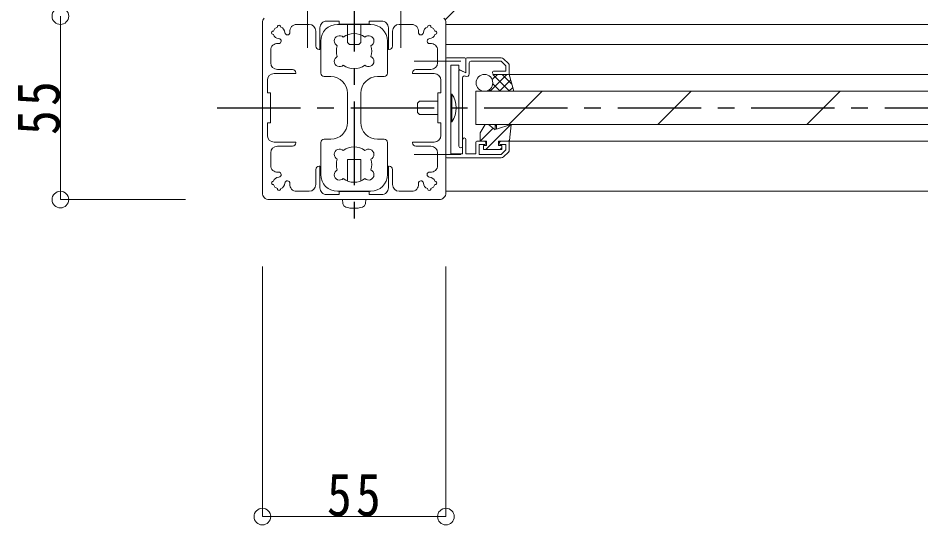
# Model space of a CAD drawing. Units: millimetres at full size, sheet at 1:5. Extents: x -1050 to 1050, y -742 to 742.
# Drawn here: x -252.7 to 17.8, y -376.8 to -224.9 of the extents above; entities that cross this region are included whole.
import ezdxf

# ---------------------------------------------------------------- set-up
doc = ezdxf.new("R2010")
doc.units = ezdxf.units.MM
doc.header["$LTSCALE"] = 5
doc.linetypes.add('CHAIN1', pattern=[8, 5, -1, 1, -1])
doc.layers.add('0-0_通り芯', color=7, linetype='CHAIN1')
for name, color, linetype, lineweight in [('0-3_寸法', 54, 'Continuous', 20), ('0-4_手摺部材', 92, 'Continuous', 20), ('0-7_ガラス', 6, 'Continuous', 20), ('0-8_その他', 11, 'Continuous', 20), ('0-9_文字', 3, 'Continuous', 20), ('0-A_支柱', 6, 'Continuous', 20), ('0-B_足元', 4, 'Continuous', 20)]:
    doc.layers.add(name, color=color, linetype=linetype, lineweight=lineweight)
doc.styles.add('ＭＳ ゴシック', font='')
doc.styles.get('ＭＳ ゴシック').set_extended_font_data('MS Gothic')

# ---------------------------------------------------------------- blocks, each defined once
blk = doc.blocks.new('dimension_origin')
at = {"color": 0, "linetype": 'Continuous', "lineweight": -2}
blk.add_circle((0, 0), 1.25, dxfattribs=at)

msp = doc.modelspace()

# ---------------------------------------------------------------- linework, layer by layer
at = {"layer": '0-0_通り芯'}
for p, q in [((-151.98, -49.933), (-151.98, -287.548)), ((-193.018, -251.793), (909.011, -251.793))]:
    msp.add_line(p, q, dxfattribs=at)
at = {"layer": '0-3_寸法'}
for p, q in [((-240, -279.293), (-240, -224.293)), ((-202.5, -279.293), (-240, -279.293)), ((-179.48, -299.293), (-179.48, -374.293)), ((-124.48, -299.293), (-124.48, -374.293)), ((-179.48, -374.293), (-124.48, -374.293))]:
    msp.add_line(p, q, dxfattribs=at)
at = {"layer": '0-4_手摺部材', "linetype": 'CHAIN1'}
for p, q in [((-165.98, -233.842), (-165.98, -219.822)), ((-137.98, -233.842), (-137.98, -219.822)), ((-134.029, -237.793), (-120.009, -237.793)), ((-134.029, -265.793), (-120.009, -265.793))]:
    msp.add_line(p, q, dxfattribs=at)
at = {"layer": '0-4_手摺部材'}
for p, q in [((-153.98, -232.193), (-153.98, -226.693)), ((-149.98, -226.693), (-149.98, -232.193)), ((-124.48, -226.793), (98.02, -226.793)), ((-153.98, -232.193), (-153.38, -232.793)), ((-149.98, -232.193), (-150.58, -232.793)), ((-150.58, -232.793), (-153.38, -232.793)), ((-124.48, -232.793), (98.02, -232.793)), ((-124.48, -237.093), (-124.48, -266.493)), ((-118.78, -236.793), (-124.18, -236.793)), ((-118.48, -237.093), (-118.48, -241.293)), ((-118.48, -237.093), (-118.48, -240.984)), ((-107.894, -236.793), (-118.18, -236.793)), ((-107.894, -237.793), (-116.98, -237.793)), ((-106.48, -239.207), (-107.894, -237.793)), ((-105.773, -238.5), (-107.187, -237.086)), ((-122.98, -239.043), (-122.98, -265.593)), ((-120.58, -239.043), (-122.98, -239.043)), ((-120.58, -239.043), (-120.58, -240.223)), ((-120.58, -240.61), (-120.58, -263.243)), ((-118.762, -241.167), (-120.462, -240.406)), ((-118.48, -241.293), (-120.294, -240.429)), ((-117.48, -238.293), (-117.48, -241.61)), ((-106.48, -240.793), (-106.48, -239.207)), ((-105.48, -241.493), (-105.48, -239.207)), ((-119.48, -242.716), (-119.48, -263.243)), ((-118.624, -242.332), (-118.765, -242.265)), ((-110.48, -241.293), (-110.48, -241.093)), ((-106.48, -240.793), (-110.18, -240.793)), ((-105.78, -241.793), (-109.98, -241.793)), ((98.02, -241.793), (-105.48, -241.793)), ((-122.98, -247.643), (-122.98, -255.943)), ((-122.68, -247.643), (-122.98, -247.643)), ((-122.68, -247.643), (-122.68, -255.943)), ((-132.38, -249.793), (-132.98, -250.393)), ((-132.98, -253.193), (-132.98, -250.393)), ((-132.38, -249.793), (-126.88, -249.793)), ((-132.38, -253.793), (-132.98, -253.193)), ((-126.88, -253.793), (-132.38, -253.793)), ((-122.68, -255.943), (-122.98, -255.943)), ((-119.48, -261.293), (-119.48, -265.593)), ((-118.48, -261.293), (-118.48, -265.593)), ((-115.48, -265.593), (-115.48, -262.093)), ((-112.98, -261.793), (-115.18, -261.793)), ((-112.48, -262.493), (-112.48, -262.293)), ((-108.48, -262.493), (-108.48, -262.293)), ((-105.78, -261.793), (-107.98, -261.793)), ((98.02, -261.793), (-105.654, -261.793)), ((-105.48, -264.379), (-105.48, -262.093)), ((-112.78, -262.793), (-114.48, -262.793)), ((-114.48, -265.793), (-114.48, -262.793)), ((-106.48, -262.793), (-108.18, -262.793)), ((-107.894, -265.793), (-106.48, -264.379)), ((-107.187, -266.5), (-105.773, -265.086)), ((-106.48, -264.379), (-106.48, -262.793)), ((-107.894, -266.793), (-124.18, -266.793)), ((-119.48, -265.593), (-122.98, -265.593)), ((-115.48, -265.593), (-118.48, -265.593)), ((-107.894, -265.793), (-114.48, -265.793)), ((-124.48, -276.793), (98.02, -276.793))]:
    msp.add_line(p, q, dxfattribs=at)
for centre, radius, start, end in [((-124.18, -237.093), 0.3, 90, 180), ((-118.78, -237.093), 0.3, 0, 90), ((-118.18, -237.093), 0.3, 90, 180), ((-116.98, -238.293), 0.5, 90, 180), ((-107.894, -237.793), 1, 45, 90), ((-120.38, -240.223), 0.2, 180, 245.8858), ((-120.38, -240.61), 0.2, 64.53665, 180), ((-106.48, -239.207), 1, 0, 45), ((-118.98, -242.716), 0.5, 64.53665, 180), ((-118.68, -240.984), 0.2, 245.8858, 360), ((-118.28, -241.61), 0.8, 244.53665, 360), ((-110.18, -241.093), 0.3, 90, 180), ((-109.98, -241.293), 0.5, 180, 270), ((-105.78, -241.493), 0.3, 270, 360), ((-128.654, -251.793), 7.274, 325.21336, 34.78664), ((-118.98, -261.293), 0.5, 0, 180), ((-115.18, -262.093), 0.3, 90, 180), ((-112.98, -262.293), 0.5, 0, 90), ((-107.98, -262.293), 0.5, 90, 180), ((-105.78, -262.093), 0.3, 0, 90), ((-120.03, -263.243), 0.55, 180, 360), ((-112.78, -262.493), 0.3, 270, 360), ((-108.18, -262.493), 0.3, 180, 270), ((-106.48, -264.379), 1, 315, 360), ((-124.18, -266.493), 0.3, 180, 270), ((-107.894, -265.793), 1, 270, 315)]:
    msp.add_arc(centre, radius, start, end, dxfattribs=at)
at = {"layer": '0-7_ガラス'}
for p, q in [((-115.48, -246.793), (-115.48, -256.793)), ((-115.48, -246.793), (98.02, -246.793)), ((-105.63, -256.793), (-95.63, -246.793)), ((-61.006, -256.793), (-51.006, -246.793)), ((-16.382, -256.793), (-6.382, -246.793)), ((98.02, -256.793), (-115.48, -256.793))]:
    msp.add_line(p, q, dxfattribs=at)
at = {"layer": '0-8_その他'}
for p, q in [((-106.237, -241.793), (-111.237, -246.793)), ((-109.065, -241.793), (-110.613, -243.341)), ((-105.408, -246.793), (-110.408, -241.793)), ((-105.042, -243.427), (-108.408, -246.793)), ((-104.711, -244.661), (-107.58, -241.793)), ((-105.48, -241.793), (-104.14, -246.793)), ((-108.237, -246.793), (-110.442, -244.588)), ((-104.444, -245.658), (-105.58, -246.793)), ((-111.065, -246.793), (-111.506, -246.352)), ((-114.23, -259.293), (-112.73, -256.793)), ((-112.73, -256.793), (-111.73, -256.793)), ((-112.516, -264.293), (-105.018, -256.795)), ((-109.73, -258.393), (-111.73, -256.793)), ((-109.73, -257.265), (-109.333, -256.868)), ((-109.73, -256.893), (-109.73, -258.393)), ((-109.43, -256.793), (-109.63, -256.793)), ((-109.33, -258.179), (-105.046, -256.805)), ((-109.33, -256.893), (-109.33, -258.179)), ((-104.899, -256.903), (-105.462, -261.613)), ((-114.23, -259.293), (-114.23, -261.643)), ((-114.199, -261.734), (-110.357, -257.891)), ((-112.28, -261.793), (-114.08, -261.793)), ((-112.28, -263.093), (-112.28, -261.793)), ((-105.661, -261.793), (-108.68, -261.793)), ((-108.68, -263.093), (-108.68, -261.793)), ((-105.773, -261.793), (-105.444, -261.464)), ((-112.28, -263.093), (-113.23, -263.093)), ((-113.23, -263.093), (-113.23, -264.293)), ((-107.73, -264.293), (-113.23, -264.293)), ((-107.73, -263.093), (-108.68, -263.093)), ((-108.273, -264.293), (-107.73, -263.75)), ((-107.73, -263.093), (-107.73, -264.293))]:
    msp.add_line(p, q, dxfattribs=at)
msp.add_circle((-112.924, -244.293), 2.5, dxfattribs=at)
for centre, radius, start, end in [((-109.63, -256.893), 0.1, 90, 180), ((-109.43, -256.893), 0.1, 0, 90), ((-104.999, -256.893), 0.1, 354.28941, 118.15108), ((-114.08, -261.643), 0.15, 180, 270), ((-105.661, -261.593), 0.2, 270, 354.28941)]:
    msp.add_arc(centre, radius, start, end, dxfattribs=at)
at = {"layer": '0-9_文字'}
msp.add_lwpolyline([(-124.674, -225.433), (-86.034, -186.793), (12.716, -186.793)], dxfattribs=at)
at = {"layer": '0-A_支柱'}
for p, q in [((-179.48, -251.793), (-179.48, -226.293)), ((-179.48, -251.793), (-179.48, -226.293)), ((-165.48, -226.793), (-169.254, -226.793)), ((-165.48, -226.793), (-169.254, -226.793)), ((-138.48, -226.793), (-134.706, -226.793)), ((-138.48, -226.793), (-134.706, -226.793)), ((-124.48, -251.793), (-124.48, -226.293)), ((-124.48, -251.793), (-124.48, -226.293)), ((-163.48, -228.793), (-163.48, -233.293)), ((-163.48, -228.793), (-163.48, -233.293)), ((-162.23, -227.793), (-162.23, -234.293)), ((-162.23, -227.793), (-162.23, -234.293)), ((-141.73, -227.793), (-141.73, -234.293)), ((-141.73, -227.793), (-141.73, -234.293)), ((-140.48, -228.793), (-140.48, -233.293)), ((-140.48, -228.793), (-140.48, -233.293)), ((-176.98, -238.293), (-176.98, -234.519)), ((-176.98, -238.293), (-176.98, -234.519)), ((-162.23, -234.293), (-162.48, -234.293)), ((-162.23, -234.293), (-162.48, -234.293)), ((-141.73, -234.293), (-141.48, -234.293)), ((-141.73, -234.293), (-141.48, -234.293)), ((-126.98, -238.293), (-126.98, -234.519)), ((-126.98, -238.293), (-126.98, -234.519)), ((-174.98, -240.293), (-170.48, -240.293)), ((-174.98, -240.293), (-170.48, -240.293)), ((-128.98, -240.293), (-133.48, -240.293)), ((-128.98, -240.293), (-133.48, -240.293)), ((-175.98, -241.543), (-169.48, -241.543)), ((-175.98, -241.543), (-169.48, -241.543)), ((-169.48, -241.543), (-169.48, -241.293)), ((-169.48, -241.543), (-169.48, -241.293)), ((-134.48, -241.543), (-134.48, -241.293)), ((-134.48, -241.543), (-134.48, -241.293)), ((-127.98, -241.543), (-134.48, -241.543)), ((-127.98, -241.543), (-134.48, -241.543)), ((-179.48, -251.793), (-179.48, -277.293)), ((-124.48, -251.793), (-124.48, -277.293)), ((-175.98, -262.043), (-169.48, -262.043)), ((-169.48, -262.043), (-169.48, -262.293)), ((-134.48, -262.043), (-134.48, -262.293)), ((-127.98, -262.043), (-134.48, -262.043)), ((-174.98, -263.293), (-170.48, -263.293)), ((-128.98, -263.293), (-133.48, -263.293)), ((-176.98, -265.293), (-176.98, -269.067)), ((-126.98, -265.293), (-126.98, -269.067)), ((-163.48, -274.793), (-163.48, -270.293)), ((-162.23, -269.293), (-162.48, -269.293)), ((-162.23, -275.793), (-162.23, -269.293)), ((-141.73, -269.293), (-141.48, -269.293)), ((-141.73, -275.793), (-141.73, -269.293)), ((-140.48, -274.793), (-140.48, -270.293)), ((-165.48, -276.793), (-169.254, -276.793)), ((-153.98, -276.793), (-153.98, -276.893)), ((-149.98, -276.893), (-149.98, -276.793)), ((-138.48, -276.793), (-134.706, -276.793)), ((-151.98, -279.293), (-177.48, -279.293)), ((-155.382, -280.412), (-155.48, -279.293)), ((-151.98, -279.293), (-126.48, -279.293)), ((-148.578, -280.412), (-148.48, -279.293))]:
    msp.add_line(p, q, dxfattribs=at)
for points in [[(-151.98, -226.693), (-156.48, -226.693), (-156.48, -225.793), (-160.23, -225.793)], [(-151.98, -226.693), (-156.48, -226.693), (-156.48, -225.793), (-160.23, -225.793)], [(-151.98, -226.693), (-147.48, -226.693), (-147.48, -225.793), (-143.73, -225.793)], [(-151.98, -226.693), (-147.48, -226.693), (-147.48, -225.793), (-143.73, -225.793)], [(-177.08, -251.793), (-177.08, -247.293), (-177.98, -247.293), (-177.98, -243.543)], [(-177.08, -251.793), (-177.08, -247.293), (-177.98, -247.293), (-177.98, -243.543)], [(-126.88, -251.793), (-126.88, -247.293), (-125.98, -247.293), (-125.98, -243.543)], [(-126.88, -251.793), (-126.88, -247.293), (-125.98, -247.293), (-125.98, -243.543)], [(-177.08, -251.793), (-177.08, -256.293), (-177.98, -256.293), (-177.98, -260.043)], [(-126.88, -251.793), (-126.88, -256.293), (-125.98, -256.293), (-125.98, -260.043)], [(-149.98, -273.701), (-149.98, -267.293), (-153.98, -267.293), (-153.98, -273.701)], [(-151.98, -276.893), (-156.48, -276.893), (-156.48, -277.793), (-160.23, -277.793)], [(-151.98, -276.893), (-147.48, -276.893), (-147.48, -277.793), (-143.73, -277.793)]]:
    msp.add_lwpolyline(points, dxfattribs=at)
for centre, radius, start, end in [((-177.48, -226.293), 2, 135.00001, 180), ((-177.48, -226.293), 2, 135.00001, 180), ((-174.48, -227.543), 0.5, 351.78674, 188.21321), ((-174.48, -227.543), 0.5, 351.78674, 188.21321), ((-169.254, -228.793), 2, 89.99998, 185.46501), ((-169.254, -228.793), 2, 89.99998, 185.46501), ((-165.48, -228.793), 2, 0.00002, 90), ((-165.48, -228.793), 2, 0.00002, 90), ((-160.23, -227.793), 2, 89.99998, 180.00002), ((-160.23, -227.793), 2, 89.99998, 180.00002), ((-143.73, -227.793), 2, 359.99998, 90.00002), ((-143.73, -227.793), 2, 359.99998, 90.00002), ((-138.48, -228.793), 2, 90, 179.99998), ((-138.48, -228.793), 2, 90, 179.99998), ((-134.706, -228.793), 2, 354.53499, 90.00002), ((-134.706, -228.793), 2, 354.53499, 90.00002), ((-129.48, -227.543), 0.5, 351.78679, 188.21326), ((-129.48, -227.543), 0.5, 351.78679, 188.21326), ((-126.48, -226.293), 2, 0, 44.99999), ((-126.48, -226.293), 2, 0, 44.99999), ((-176.23, -229.293), 0.5, 81.78679, 278.21321), ((-176.23, -229.293), 0.5, 81.78679, 278.21321), ((-174.48, -229.293), 1.75, 135, 163.57358), ((-174.48, -229.293), 1.75, 135, 163.57358), ((-174.48, -229.293), 1.75, 196.42642, 267.5424), ((-174.48, -229.293), 1.75, 196.42642, 267.5424), ((-174.48, -229.293), 1.75, 106.42643, 135), ((-174.48, -229.293), 1.75, 106.42643, 135), ((-174.48, -229.293), 1.75, 2.45761, 73.57357), ((-174.48, -229.293), 1.75, 2.45761, 73.57357), ((-171.982, -229.186), 0.75, 182.4576, 2.45754), ((-171.982, -229.186), 0.75, 182.4576, 2.45754), ((-174.48, -229.293), 3.25, 2.45759, 5.46502), ((-174.48, -229.293), 3.25, 2.45759, 5.46502), ((-131.978, -229.186), 0.75, 177.54246, 357.5424), ((-131.978, -229.186), 0.75, 177.54246, 357.5424), ((-129.48, -229.293), 3.25, 174.53498, 177.54241), ((-129.48, -229.293), 3.25, 174.53498, 177.54241), ((-129.48, -229.293), 1.75, 106.42643, 177.54239), ((-129.48, -229.293), 1.75, 106.42643, 177.54239), ((-129.48, -229.293), 1.75, 272.4576, 343.57358), ((-129.48, -229.293), 1.75, 272.4576, 343.57358), ((-129.48, -229.293), 1.75, 45, 73.57357), ((-129.48, -229.293), 1.75, 45, 73.57357), ((-129.48, -229.293), 1.75, 16.42642, 45), ((-129.48, -229.293), 1.75, 16.42642, 45), ((-127.73, -229.293), 0.5, 261.78679, 98.21321), ((-127.73, -229.293), 0.5, 261.78679, 98.21321), ((-174.98, -234.519), 2, 84.53498, 180), ((-174.98, -234.519), 2, 84.53498, 180), ((-174.48, -229.293), 3.25, 264.53498, 267.5424), ((-174.48, -229.293), 3.25, 264.53498, 267.5424), ((-174.587, -231.791), 0.75, 267.5424, 87.5424), ((-174.587, -231.791), 0.75, 267.5424, 87.5424), ((-129.373, -231.791), 0.75, 92.4576, 272.4576), ((-129.373, -231.791), 0.75, 92.4576, 272.4576), ((-129.48, -229.293), 3.25, 272.4576, 275.46502), ((-129.48, -229.293), 3.25, 272.4576, 275.46502), ((-128.98, -234.519), 2, 0, 95.46502), ((-128.98, -234.519), 2, 0, 95.46502), ((-162.48, -233.293), 1, 180.00002, 270.00002), ((-162.48, -233.293), 1, 180.00002, 270.00002), ((-141.48, -233.293), 1, 269.99998, 359.99998), ((-141.48, -233.293), 1, 269.99998, 359.99998), ((-174.98, -238.293), 2, 180, 270), ((-174.98, -238.293), 2, 180, 270), ((-170.48, -241.293), 1, 0, 90), ((-170.48, -241.293), 1, 0, 90), ((-133.48, -241.293), 1, 90, 180), ((-133.48, -241.293), 1, 90, 180), ((-128.98, -238.293), 2, 270, 360), ((-128.98, -238.293), 2, 270, 360), ((-175.98, -243.543), 2, 90, 180), ((-175.98, -243.543), 2, 90, 180), ((-127.98, -243.543), 2, 0, 90), ((-127.98, -243.543), 2, 0, 90), ((-175.98, -260.043), 2, 180, 270), ((-170.48, -262.293), 1, 270, 360), ((-133.48, -262.293), 1, 180, 270), ((-127.98, -260.043), 2, 270, 360), ((-174.98, -265.293), 2, 90, 180), ((-128.98, -265.293), 2, 0, 90), ((-174.98, -269.067), 2, 180, 275.46502), ((-162.48, -270.293), 1, 89.99998, 179.99998), ((-141.48, -270.293), 1, 0.00002, 90.00002), ((-128.98, -269.067), 2, 264.53498, 360), ((-174.48, -274.293), 1.75, 92.4576, 163.57358), ((-174.48, -274.293), 3.25, 92.4576, 95.46502), ((-174.587, -271.795), 0.75, 272.4576, 92.4576), ((-129.373, -271.795), 0.75, 87.5424, 267.5424), ((-129.48, -274.293), 1.75, 16.42642, 87.5424), ((-129.48, -274.293), 3.25, 84.53498, 87.5424), ((-176.23, -274.293), 0.5, 81.78679, 278.21321), ((-174.48, -274.293), 1.75, 196.42642, 225), ((-174.48, -274.293), 1.75, 225, 253.57357), ((-174.48, -274.293), 1.75, 286.42643, 357.54239), ((-171.982, -274.4), 0.75, 357.54246, 177.5424), ((-169.254, -274.793), 2, 174.53499, 270.00002), ((-174.48, -274.293), 3.25, 354.53498, 357.54241), ((-165.48, -274.793), 2, 270, 359.99998), ((-160.23, -275.793), 2, 179.99998, 270.00002), ((-143.73, -275.793), 2, 269.99998, 0.00002), ((-138.48, -274.793), 2, 180.00002, 270), ((-134.706, -274.793), 2, 269.99998, 5.46501), ((-131.978, -274.4), 0.75, 2.4576, 182.45754), ((-129.48, -274.293), 3.25, 182.45759, 185.46502), ((-129.48, -274.293), 1.75, 182.45761, 253.57357), ((-129.48, -274.293), 1.75, 286.42643, 315), ((-129.48, -274.293), 1.75, 315, 343.57358), ((-127.73, -274.293), 0.5, 261.78679, 98.21321), ((-177.48, -277.293), 2, 180, 224.99999), ((-174.48, -276.043), 0.5, 171.78679, 8.21326), ((-129.48, -276.043), 0.5, 171.78674, 8.21321), ((-126.48, -277.293), 2, 315.00001, 360), ((-177.48, -277.293), 2, 225.00003, 270.00002), ((-154.087, -280.299), 1.3, 185, 254.11915), ((-149.873, -280.299), 1.3, 285.88085, 355), ((-126.48, -277.293), 2, 269.99998, 314.99997), ((-151.98, -272.893), 9, 254.11915, 285.88085)]:
    msp.add_arc(centre, radius, start, end, dxfattribs=at)
at = {"layer": '0-B_足元'}
for p, q in [((-156.98, -226.793), (-146.98, -226.793)), ((-161.98, -241.393), (-161.98, -231.793)), ((-141.98, -241.393), (-141.98, -231.793)), ((-158.98, -242.393), (-160.98, -242.393)), ((-144.98, -242.393), (-142.98, -242.393)), ((-153.98, -247.393), (-153.98, -256.193)), ((-149.98, -247.393), (-149.98, -256.193)), ((-161.98, -262.193), (-161.98, -271.793)), ((-158.98, -261.193), (-160.98, -261.193)), ((-144.98, -261.193), (-142.98, -261.193)), ((-141.98, -262.193), (-141.98, -271.793)), ((-156.98, -276.793), (-146.98, -276.793))]:
    msp.add_line(p, q, dxfattribs=at)
for centre, radius, start, end in [((-156.98, -231.793), 5, 90, 180), ((-146.98, -231.793), 5, 0, 90), ((-151.98, -234.793), 5.3, 52.3632, 127.6368), ((-156.321, -231.753), 1.6, 46.3184, 243.6816), ((-147.638, -231.753), 1.6, 296.3184, 133.6816), ((-151.98, -234.793), 5.3, 162.3632, 197.6368), ((-151.98, -234.793), 5.3, 342.3632, 17.6368), ((-156.321, -237.833), 1.6, 116.3184, 313.6816), ((-147.638, -237.833), 1.6, 226.3184, 63.6816), ((-151.98, -234.793), 5.3, 232.36321, 307.63679), ((-160.98, -241.393), 1, 180, 270), ((-158.98, -247.393), 5, 0, 90), ((-144.98, -247.393), 5, 90, 180), ((-142.98, -241.393), 1, 270, 360), ((-158.98, -256.193), 5, 270, 360), ((-144.98, -256.193), 5, 180, 270), ((-160.98, -262.193), 1, 90, 180), ((-142.98, -262.193), 1, 0, 90), ((-156.321, -265.753), 1.6, 46.3184, 243.6816), ((-151.98, -268.793), 5.3, 52.36321, 127.63679), ((-147.638, -265.753), 1.6, 296.3184, 133.6816), ((-151.98, -268.793), 5.3, 162.3632, 197.6368), ((-151.98, -268.793), 5.3, 342.3632, 17.6368), ((-156.321, -271.833), 1.6, 116.3184, 313.6816), ((-147.638, -271.833), 1.6, 226.3184, 63.6816), ((-156.98, -271.793), 5, 180, 270), ((-151.98, -268.793), 5.3, 232.3632, 307.6368), ((-146.98, -271.793), 5, 270, 360)]:
    msp.add_arc(centre, radius, start, end, dxfattribs=at)

# ---------------------------------------------------------------- block references
at = {"layer": '0-3_寸法', "xscale": 2, "yscale": 2}
for p, rotation in [((-240, -224.293), 90), ((-240, -279.293), 270), ((-179.48, -374.293), 180)]:
    msp.add_blockref('dimension_origin', p, dxfattribs=dict(at, rotation=rotation))
msp.add_blockref('dimension_origin', (-124.48, -374.293), dxfattribs=at)

# ---------------------------------------------------------------- texts
at = {"layer": '0-3_寸法', "insert": (-240, -259.918), "char_height": 12.83, "attachment_point": 7, "rotation": 90, "style": 'ＭＳ ゴシック'}
msp.add_mtext('\\T1.17;\\W0.85;55', dxfattribs=at)
at = {"layer": '0-3_寸法', "insert": (-160.105, -374.293), "char_height": 12.83, "attachment_point": 7, "style": 'ＭＳ ゴシック'}
msp.add_mtext('\\T1.17;\\W0.85;55', dxfattribs=at)

doc.saveas('drawing.dxf')
